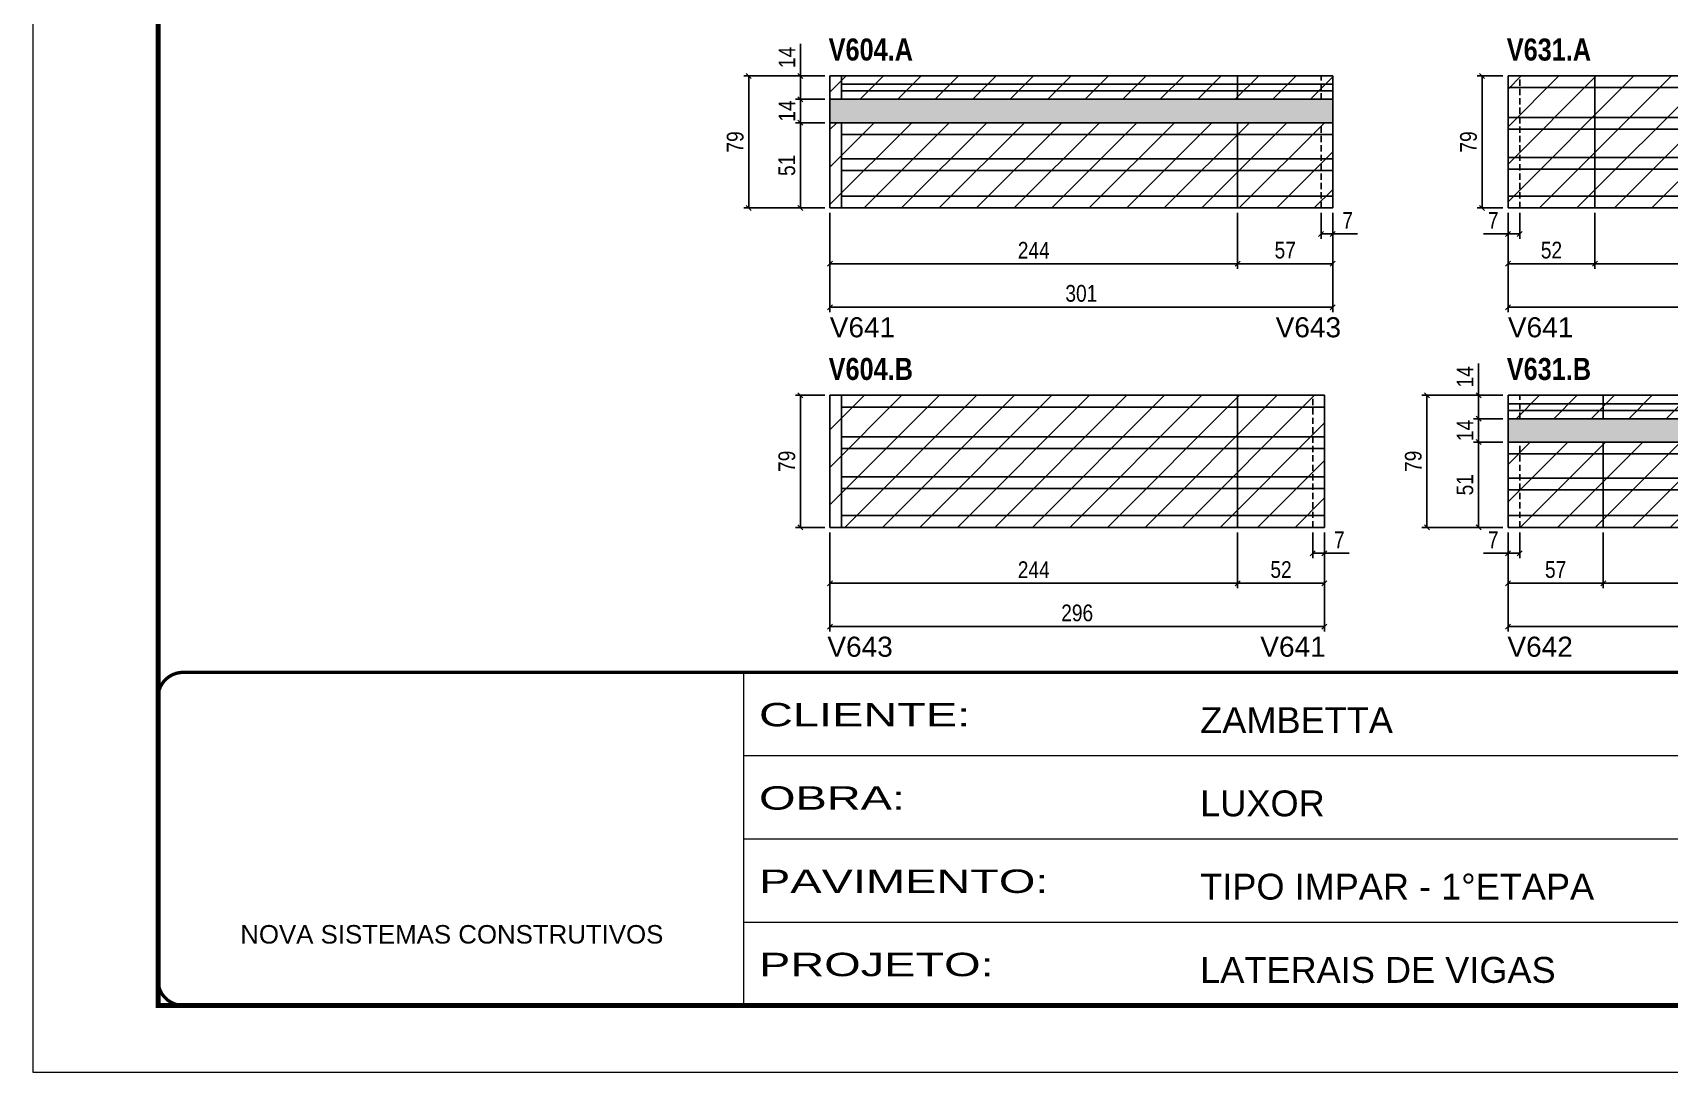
# Model space of a CAD drawing. Extents: x 3309 to 9563, y -2522 to 14608.
# Drawn here: x 4908 to 5887, y 12409 to 13031 of the extents above; entities that cross this region are included whole.
import ezdxf

# ---------------------------------------------------------------- set-up
doc = ezdxf.new("R2010")
doc.units = 0
doc.header["$PDMODE"] = 35
doc.header["$PDSIZE"] = -10
for name, pattern in [('CONTINUO', [0]), ('DASHED', [0.75, 0.5, -0.25]), ('HIDDEN', [0.375, 0.25, -0.125])]:
    doc.linetypes.add(name, pattern=pattern)
for name, color, linetype in [('5', 5, 'Continuous'), ('COTA', 241, 'Continuous'), ('NOMENCLATURA', 7, 'Continuous'), ('Painéis', 200, 'Continuous'), ('SARR_2.2x7', 40, 'Continuous'), ('SARR_EDITAR', 141, 'Continuous')]:
    doc.layers.add(name, color=color, linetype=linetype)
for name, color, linetype, lineweight in [('Folhas', 255, 'Continuous', 9), ('Hachura', 251, 'Continuous', 9), ('SARRAFO DE PRESSAO', 251, 'DASHED', 9)]:
    doc.layers.add(name, color=color, linetype=linetype, lineweight=lineweight)
doc.styles.add('ARIAL', font='arial.ttf')
doc.styles.add('COTA TECNICA', font='techl___.ttf', dxfattribs={"height": 10})
doc.styles.get("Standard").update_dxf_attribs({"font": 'arial.ttf'})
doc.styles.add('TECNICA', font='techb___.ttf', dxfattribs={"height": 10})
doc.styles.add('Tecnologia', font='')
doc.styles.get('Tecnologia').set_extended_font_data('Forgotten Futurist')
doc.dimstyles.new('PAINEL', dxfattribs={"dimtxt": 10, "dimasz": 3, "dimexe": 3, "dimexo": 3, "dimgap": 3, "dimtad": 1, "dimdec": 1, "dimzin": 12, "dimdsep": 46, "dimtxsty": 'COTA TECNICA', "dimblk1": 'OBLIQUE', "dimblk2": 'OBLIQUE', "dimsah": 1, "dimcen": 0.9, "dimclrd": 4, "dimclre": 4, "dimclrt": 240, "dimadec": 1, "dimazin": 3, "dimtfac": 1, "dimtdec": 1, "dimtmove": 0, "dimatfit": 3, "dimfxl": 1, "dimtolj": 1, "dimtzin": 12, "dimarcsym": 0})

# ---------------------------------------------------------------- blocks, each defined once
blk = doc.blocks.new('9999999999')
at = {"color": 30, "linetype": 'CONTINUO'}
for p, q in [((98564.56, 34230.21), (98564.56, 34429.45)), ((98564.56, 34379.64), (99583.98, 34379.64)), ((98564.56, 34329.83), (99487.98, 34329.83)), ((98564.56, 34280.02), (99487.98, 34280.02))]:
    blk.add_line(p, q, dxfattribs=at)
at = {"color": 30, "linetype": 'CONTINUO', "const_width": 2}
blk.add_lwpolyline([(99583.98, 34230.21), (99583.98, 34414.45, 0.414214), (99568.98, 34429.45), (98228.98, 34429.45, 0.414214), (98213.98, 34414.45), (98213.98, 34245.21, 0.414214), (98228.98, 34230.21), (99583.98, 34230.21)], format="xyb", dxfattribs=at)
at = {"layer": 'Folhas'}
blk.add_lwpolyline([(98138.98, 34190.21), (99623.98, 34190.21), (99623.98, 35240.21), (98138.98, 35240.21)], close=True, dxfattribs=at)
at = {"layer": 'Folhas', "color": 30, "const_width": 3}
blk.add_lwpolyline([(98213.98, 34230.21), (99583.98, 34230.21), (99583.98, 35200.21), (98213.98, 35200.21)], close=True, dxfattribs=at)
at = {"color": 7, "linetype": 'Continuous', "ltscale": 5, "style": 'ARIAL'}
for s, height, p in [('ZAMBETTA', 15.483, (98837.68, 34393.13)), ('LUXOR', 15.483, (98837.68, 34343.32)), ('TIPO IMPAR - 1°ETAPA', 15.4829, (98837.68, 34293.51)), ('NOVA SISTEMAS CONSTRUTIVOS', 11.0592, (98263.19, 34267.21)), ('LATERAIS DE VIGAS', 15.4829, (98837.68, 34243.7))]:
    blk.add_text(s, height=height, dxfattribs=at).set_placement(p)
at = {"layer": 'Folhas', "color": 7, "style": 'Tecnologia', "width": 1.5}
for s, p in [('CLIENTE:', (98573.65, 34397.17)), ('OBRA:', (98573.65, 34347.31)), ('PAVIMENTO:', (98573.65, 34297.5)), ('PROJETO:', (98573.65, 34247.69))]:
    blk.add_text(s, height=14, dxfattribs=at).set_placement(p)
blk = doc.blocks.new('_Oblique')
at = {"color": 0, "linetype": 'ByBlock', "lineweight": -2}
blk.add_line((-0.5, -0.5), (0.5, 0.5), dxfattribs=at)
blk = doc.blocks.new('*D68')
at = {"layer": 'COTA', "color": 4, "lineweight": -2, "transparency": 16777216}
for p, q in [((5384.95, 12923.4), (5384.95, 12864.02)), ((5685.95, 12923.4), (5685.95, 12864.02)), ((5384.95, 12867.02), (5685.95, 12867.02))]:
    blk.add_line(p, q, dxfattribs=at)
at = {"layer": 'Defpoints', "color": 0, "transparency": 16777216}
for p in [(5384.95, 12926.4), (5685.95, 12926.4), (5685.95, 12867.02)]:
    blk.add_point(p, dxfattribs=at)
at = {"layer": 'COTA', "color": 4, "lineweight": -2, "transparency": 16777216, "xscale": 3, "yscale": 3, "zscale": 3, "rotation": 180}
blk.add_blockref('_Oblique', (5384.95, 12867.02), dxfattribs=at)
at = {"layer": 'COTA', "color": 4, "lineweight": -2, "transparency": 16777216, "xscale": 3, "yscale": 3, "zscale": 3}
blk.add_blockref('_Oblique', (5685.95, 12867.02), dxfattribs=at)
at = {"layer": 'COTA', "color": 240, "transparency": 16777216, "insert": (5535.45, 12875.24), "char_height": 10, "attachment_point": 5, "style": 'COTA TECNICA'}
blk.add_mtext('\\A1;301', dxfattribs=at)
blk = doc.blocks.new('*D65')
at = {"layer": 'COTA', "color": 4, "lineweight": -2, "transparency": 16777216}
for p, q in [((5381.95, 12977.4), (5364.31, 12977.4)), ((5367.31, 12977.4), (5367.31, 12926.4)), ((5381.95, 12926.4), (5364.31, 12926.4))]:
    blk.add_line(p, q, dxfattribs=at)
at = {"layer": 'Defpoints', "color": 0, "transparency": 16777216}
for p in [(5384.95, 12977.4, 0), (5367.31, 12926.4), (5384.95, 12926.4, 0)]:
    blk.add_point(p, dxfattribs=at)
at = {"layer": 'COTA', "color": 4, "lineweight": -2, "transparency": 16777216, "xscale": 3, "yscale": 3, "zscale": 3}
for p, rotation in [((5367.31, 12977.4), 90), ((5367.31, 12926.4), 270)]:
    blk.add_blockref('_Oblique', p, dxfattribs=dict(at, rotation=rotation))
at = {"layer": 'COTA', "color": 240, "transparency": 16777216, "insert": (5359.2, 12951.9), "char_height": 10, "attachment_point": 5, "rotation": 90, "style": 'COTA TECNICA'}
blk.add_mtext('\\A1;51', dxfattribs=at)
blk = doc.blocks.new('*D66')
at = {"layer": 'COTA', "color": 4, "lineweight": -2, "transparency": 16777216}
for p, q in [((5381.95, 12991.4), (5364.31, 12991.4)), ((5367.31, 12977.4), (5367.31, 12991.4)), ((5381.95, 12977.4), (5364.31, 12977.4))]:
    blk.add_line(p, q, dxfattribs=at)
at = {"layer": 'Defpoints', "color": 0, "transparency": 16777216}
for p in [(5367.31, 12991.4), (5384.95, 12991.4, 0), (5384.95, 12977.4, 0)]:
    blk.add_point(p, dxfattribs=at)
at = {"layer": 'COTA', "color": 4, "lineweight": -2, "transparency": 16777216, "xscale": 3, "yscale": 3, "zscale": 3}
for p, rotation in [((5367.31, 12991.4), 90), ((5367.31, 12977.4), 270)]:
    blk.add_blockref('_Oblique', p, dxfattribs=dict(at, rotation=rotation))
at = {"layer": 'COTA', "color": 240, "transparency": 16777216, "insert": (5359.24, 12984.4), "char_height": 10, "attachment_point": 5, "rotation": 90, "style": 'COTA TECNICA'}
blk.add_mtext('\\A1;14', dxfattribs=at)
blk = doc.blocks.new('*D67')
at = {"layer": 'COTA', "color": 4, "lineweight": -2, "transparency": 16777216}
for p, q in [((5381.95, 13005.4), (5333.4, 13005.4)), ((5336.4, 12926.4), (5336.4, 13005.4)), ((5381.95, 12926.4), (5333.4, 12926.4))]:
    blk.add_line(p, q, dxfattribs=at)
at = {"layer": 'Defpoints', "color": 0, "transparency": 16777216}
for p in [(5336.4, 13005.4), (5384.95, 13005.4, 0), (5384.95, 12926.4, 0)]:
    blk.add_point(p, dxfattribs=at)
at = {"layer": 'COTA', "color": 4, "lineweight": -2, "transparency": 16777216, "xscale": 3, "yscale": 3, "zscale": 3}
for p, rotation in [((5336.4, 13005.4), 90), ((5336.4, 12926.4), 270)]:
    blk.add_blockref('_Oblique', p, dxfattribs=dict(at, rotation=rotation))
at = {"layer": 'COTA', "color": 240, "transparency": 16777216, "insert": (5328.3, 12965.9), "char_height": 10, "attachment_point": 5, "rotation": 90, "style": 'COTA TECNICA'}
blk.add_mtext('\\A1;79', dxfattribs=at)
blk = doc.blocks.new('*D63')
at = {"layer": 'COTA', "color": 4, "lineweight": -2, "transparency": 16777216}
for p, q in [((5367.31, 13005.4), (5367.31, 13024.52)), ((5381.95, 13005.4), (5364.31, 13005.4)), ((5367.31, 12991.4), (5367.31, 13005.4)), ((5381.95, 12991.4), (5364.31, 12991.4))]:
    blk.add_line(p, q, dxfattribs=at)
at = {"layer": 'Defpoints', "color": 0, "transparency": 16777216}
for p in [(5367.31, 13005.4), (5384.95, 13005.4), (5384.95, 12991.4)]:
    blk.add_point(p, dxfattribs=at)
at = {"layer": 'COTA', "color": 4, "lineweight": -2, "transparency": 16777216, "xscale": 3, "yscale": 3, "zscale": 3}
for p, rotation in [((5367.31, 13005.4), 90), ((5367.31, 12991.4), 270)]:
    blk.add_blockref('_Oblique', p, dxfattribs=dict(at, rotation=rotation))
at = {"layer": 'COTA', "color": 240, "transparency": 16777216, "insert": (5359.24, 13016.46), "char_height": 10, "attachment_point": 5, "rotation": 90, "style": 'COTA TECNICA'}
blk.add_mtext('\\A1;14', dxfattribs=at)
blk = doc.blocks.new('*D64')
at = {"layer": 'COTA', "color": 4, "lineweight": -2, "transparency": 16777216}
for p, q in [((5384.95, 12923.4), (5384.95, 12890.01)), ((5628.95, 12923.4), (5628.95, 12890.01)), ((5384.95, 12893.01), (5628.95, 12893.01))]:
    blk.add_line(p, q, dxfattribs=at)
at = {"layer": 'Defpoints', "color": 0, "transparency": 16777216}
for p in [(5384.95, 12926.4), (5628.95, 12926.4), (5628.95, 12893.01)]:
    blk.add_point(p, dxfattribs=at)
at = {"layer": 'COTA', "color": 4, "lineweight": -2, "transparency": 16777216, "xscale": 3, "yscale": 3, "zscale": 3, "rotation": 180}
blk.add_blockref('_Oblique', (5384.95, 12893.01), dxfattribs=at)
at = {"layer": 'COTA', "color": 4, "lineweight": -2, "transparency": 16777216, "xscale": 3, "yscale": 3, "zscale": 3}
blk.add_blockref('_Oblique', (5628.95, 12893.01), dxfattribs=at)
at = {"layer": 'COTA', "color": 240, "transparency": 16777216, "insert": (5506.95, 12901.08), "char_height": 10, "attachment_point": 5, "style": 'COTA TECNICA'}
blk.add_mtext('\\A1;244', dxfattribs=at)
blk = doc.blocks.new('*D62')
at = {"layer": 'COTA', "color": 4, "lineweight": -2, "transparency": 16777216}
for p, q in [((5628.95, 12923.4), (5628.95, 12890.01)), ((5685.95, 12923.4), (5685.95, 12890.01)), ((5628.95, 12893.01), (5685.95, 12893.01))]:
    blk.add_line(p, q, dxfattribs=at)
at = {"layer": 'Defpoints', "color": 0, "transparency": 16777216}
for p in [(5628.95, 12926.4), (5685.95, 12926.4), (5685.95, 12893.01)]:
    blk.add_point(p, dxfattribs=at)
at = {"layer": 'COTA', "color": 4, "lineweight": -2, "transparency": 16777216, "xscale": 3, "yscale": 3, "zscale": 3, "rotation": 180}
blk.add_blockref('_Oblique', (5628.95, 12893.01), dxfattribs=at)
at = {"layer": 'COTA', "color": 4, "lineweight": -2, "transparency": 16777216, "xscale": 3, "yscale": 3, "zscale": 3}
blk.add_blockref('_Oblique', (5685.95, 12893.01), dxfattribs=at)
at = {"layer": 'COTA', "color": 240, "transparency": 16777216, "insert": (5657.45, 12901.12), "char_height": 10, "attachment_point": 5, "style": 'COTA TECNICA'}
blk.add_mtext('\\A1;57', dxfattribs=at)
blk = doc.blocks.new('*D69')
at = {"layer": 'COTA', "color": 4, "lineweight": -2, "transparency": 16777216}
for p, q in [((5678.95, 12923.4), (5678.95, 12907.87)), ((5685.95, 12923.4), (5685.95, 12907.87)), ((5678.95, 12910.87), (5685.95, 12910.87)), ((5685.95, 12910.87), (5700.68, 12910.87))]:
    blk.add_line(p, q, dxfattribs=at)
at = {"layer": 'Defpoints', "color": 0, "transparency": 16777216}
for p in [(5678.95, 12926.4), (5685.95, 12926.4), (5685.95, 12910.87)]:
    blk.add_point(p, dxfattribs=at)
at = {"layer": 'COTA', "color": 4, "lineweight": -2, "transparency": 16777216, "xscale": 3, "yscale": 3, "zscale": 3, "rotation": 180}
blk.add_blockref('_Oblique', (5678.95, 12910.87), dxfattribs=at)
at = {"layer": 'COTA', "color": 4, "lineweight": -2, "transparency": 16777216, "xscale": 3, "yscale": 3, "zscale": 3}
blk.add_blockref('_Oblique', (5685.95, 12910.87), dxfattribs=at)
at = {"layer": 'COTA', "color": 240, "transparency": 16777216, "insert": (5694.82, 12918.95), "char_height": 10, "attachment_point": 5, "style": 'COTA TECNICA'}
blk.add_mtext('\\A1;7', dxfattribs=at)
blk = doc.blocks.new('*D73')
at = {"layer": 'COTA', "color": 4, "lineweight": -2, "transparency": 16777216}
for p, q in [((5384.95, 12732.3), (5384.95, 12672.91)), ((5680.95, 12732.3), (5680.95, 12672.91)), ((5384.95, 12675.91), (5680.95, 12675.91))]:
    blk.add_line(p, q, dxfattribs=at)
at = {"layer": 'Defpoints', "color": 0, "transparency": 16777216}
for p in [(5384.95, 12735.3), (5680.95, 12735.3), (5680.95, 12675.91)]:
    blk.add_point(p, dxfattribs=at)
at = {"layer": 'COTA', "color": 4, "lineweight": -2, "transparency": 16777216, "xscale": 3, "yscale": 3, "zscale": 3, "rotation": 180}
blk.add_blockref('_Oblique', (5384.95, 12675.91), dxfattribs=at)
at = {"layer": 'COTA', "color": 4, "lineweight": -2, "transparency": 16777216, "xscale": 3, "yscale": 3, "zscale": 3}
blk.add_blockref('_Oblique', (5680.95, 12675.91), dxfattribs=at)
at = {"layer": 'COTA', "color": 240, "transparency": 16777216, "insert": (5532.95, 12684.05), "char_height": 10, "attachment_point": 5, "style": 'COTA TECNICA'}
blk.add_mtext('\\A1;296', dxfattribs=at)
blk = doc.blocks.new('*D74')
at = {"layer": 'COTA', "color": 4, "lineweight": -2, "transparency": 16777216}
for p, q in [((5381.95, 12814.3), (5364.31, 12814.3)), ((5367.31, 12814.3), (5367.31, 12735.3)), ((5381.95, 12735.3), (5364.31, 12735.3))]:
    blk.add_line(p, q, dxfattribs=at)
at = {"layer": 'Defpoints', "color": 0, "transparency": 16777216}
for p in [(5384.95, 12814.3, 0), (5367.31, 12735.3), (5384.95, 12735.3, 0)]:
    blk.add_point(p, dxfattribs=at)
at = {"layer": 'COTA', "color": 4, "lineweight": -2, "transparency": 16777216, "xscale": 3, "yscale": 3, "zscale": 3}
for p, rotation in [((5367.31, 12814.3), 90), ((5367.31, 12735.3), 270)]:
    blk.add_blockref('_Oblique', p, dxfattribs=dict(at, rotation=rotation))
at = {"layer": 'COTA', "color": 240, "transparency": 16777216, "insert": (5359.21, 12774.8), "char_height": 10, "attachment_point": 5, "rotation": 90, "style": 'COTA TECNICA'}
blk.add_mtext('\\A1;79', dxfattribs=at)
blk = doc.blocks.new('*D70')
at = {"layer": 'COTA', "color": 4, "lineweight": -2, "transparency": 16777216}
for p, q in [((5384.95, 12732.3), (5384.95, 12698.9)), ((5628.95, 12732.3), (5628.95, 12698.9)), ((5384.95, 12701.9), (5628.95, 12701.9))]:
    blk.add_line(p, q, dxfattribs=at)
at = {"layer": 'Defpoints', "color": 0, "transparency": 16777216}
for p in [(5384.95, 12735.3), (5628.95, 12735.3), (5628.95, 12701.9)]:
    blk.add_point(p, dxfattribs=at)
at = {"layer": 'COTA', "color": 4, "lineweight": -2, "transparency": 16777216, "xscale": 3, "yscale": 3, "zscale": 3, "rotation": 180}
blk.add_blockref('_Oblique', (5384.95, 12701.9), dxfattribs=at)
at = {"layer": 'COTA', "color": 4, "lineweight": -2, "transparency": 16777216, "xscale": 3, "yscale": 3, "zscale": 3}
blk.add_blockref('_Oblique', (5628.95, 12701.9), dxfattribs=at)
at = {"layer": 'COTA', "color": 240, "transparency": 16777216, "insert": (5506.95, 12709.97), "char_height": 10, "attachment_point": 5, "style": 'COTA TECNICA'}
blk.add_mtext('\\A1;244', dxfattribs=at)
blk = doc.blocks.new('*D71')
at = {"layer": 'COTA', "color": 4, "lineweight": -2, "transparency": 16777216}
for p, q in [((5628.95, 12732.3), (5628.95, 12698.9)), ((5680.95, 12732.3), (5680.95, 12698.9)), ((5628.95, 12701.9), (5680.95, 12701.9))]:
    blk.add_line(p, q, dxfattribs=at)
at = {"layer": 'Defpoints', "color": 0, "transparency": 16777216}
for p in [(5628.95, 12735.3), (5680.95, 12735.3), (5680.95, 12701.9)]:
    blk.add_point(p, dxfattribs=at)
at = {"layer": 'COTA', "color": 4, "lineweight": -2, "transparency": 16777216, "xscale": 3, "yscale": 3, "zscale": 3, "rotation": 180}
blk.add_blockref('_Oblique', (5628.95, 12701.9), dxfattribs=at)
at = {"layer": 'COTA', "color": 4, "lineweight": -2, "transparency": 16777216, "xscale": 3, "yscale": 3, "zscale": 3}
blk.add_blockref('_Oblique', (5680.95, 12701.9), dxfattribs=at)
at = {"layer": 'COTA', "color": 240, "transparency": 16777216, "insert": (5654.95, 12710.01), "char_height": 10, "attachment_point": 5, "style": 'COTA TECNICA'}
blk.add_mtext('\\A1;52', dxfattribs=at)
blk = doc.blocks.new('*D72')
at = {"layer": 'COTA', "color": 4, "lineweight": -2, "transparency": 16777216}
for p, q in [((5673.95, 12732.3), (5673.95, 12716.77)), ((5680.95, 12732.3), (5680.95, 12716.77)), ((5673.95, 12719.77), (5680.95, 12719.77)), ((5680.95, 12719.77), (5695.68, 12719.77))]:
    blk.add_line(p, q, dxfattribs=at)
at = {"layer": 'Defpoints', "color": 0, "transparency": 16777216}
for p in [(5673.95, 12735.3), (5680.95, 12735.3), (5680.95, 12719.77)]:
    blk.add_point(p, dxfattribs=at)
at = {"layer": 'COTA', "color": 4, "lineweight": -2, "transparency": 16777216, "xscale": 3, "yscale": 3, "zscale": 3, "rotation": 180}
blk.add_blockref('_Oblique', (5673.95, 12719.77), dxfattribs=at)
at = {"layer": 'COTA', "color": 4, "lineweight": -2, "transparency": 16777216, "xscale": 3, "yscale": 3, "zscale": 3}
blk.add_blockref('_Oblique', (5680.95, 12719.77), dxfattribs=at)
at = {"layer": 'COTA', "color": 240, "transparency": 16777216, "insert": (5689.82, 12727.84), "char_height": 10, "attachment_point": 5, "style": 'COTA TECNICA'}
blk.add_mtext('\\A1;7', dxfattribs=at)
blk = doc.blocks.new('*D152')
at = {"layer": 'COTA', "color": 4, "lineweight": -2, "transparency": 16777216}
for p, q in [((5790.79, 12923.4), (5790.79, 12864.02)), ((6086.79, 12923.4), (6086.79, 12864.02)), ((6086.79, 12867.02), (5790.79, 12867.02))]:
    blk.add_line(p, q, dxfattribs=at)
at = {"layer": 'Defpoints', "color": 0, "transparency": 16777216}
for p in [(5790.79, 12926.4), (6086.79, 12926.4), (5790.79, 12867.02)]:
    blk.add_point(p, dxfattribs=at)
at = {"layer": 'COTA', "color": 4, "lineweight": -2, "transparency": 16777216, "xscale": 3, "yscale": 3, "zscale": 3, "rotation": 180}
blk.add_blockref('_Oblique', (5790.79, 12867.02), dxfattribs=at)
at = {"layer": 'COTA', "color": 4, "lineweight": -2, "transparency": 16777216, "xscale": 3, "yscale": 3, "zscale": 3}
blk.add_blockref('_Oblique', (6086.79, 12867.02), dxfattribs=at)
at = {"layer": 'COTA', "color": 240, "transparency": 16777216, "insert": (5938.79, 12875.15), "char_height": 10, "attachment_point": 5, "style": 'COTA TECNICA'}
blk.add_mtext('\\A1;296', dxfattribs=at)
blk = doc.blocks.new('*D153')
at = {"layer": 'COTA', "color": 4, "lineweight": -2, "transparency": 16777216}
for p, q in [((5842.79, 12923.4), (5842.79, 12890.01)), ((6086.79, 12923.4), (6086.79, 12890.01)), ((6086.79, 12893.01), (5842.79, 12893.01))]:
    blk.add_line(p, q, dxfattribs=at)
at = {"layer": 'Defpoints', "color": 0, "transparency": 16777216}
for p in [(5842.79, 12926.4), (6086.79, 12926.4), (5842.79, 12893.01)]:
    blk.add_point(p, dxfattribs=at)
at = {"layer": 'COTA', "color": 4, "lineweight": -2, "transparency": 16777216, "xscale": 3, "yscale": 3, "zscale": 3, "rotation": 180}
blk.add_blockref('_Oblique', (5842.79, 12893.01), dxfattribs=at)
at = {"layer": 'COTA', "color": 4, "lineweight": -2, "transparency": 16777216, "xscale": 3, "yscale": 3, "zscale": 3}
blk.add_blockref('_Oblique', (6086.79, 12893.01), dxfattribs=at)
at = {"layer": 'COTA', "color": 240, "transparency": 16777216, "insert": (5964.79, 12901.08), "char_height": 10, "attachment_point": 5, "style": 'COTA TECNICA'}
blk.add_mtext('\\A1;244', dxfattribs=at)
blk = doc.blocks.new('*D154')
at = {"layer": 'COTA', "color": 4, "lineweight": -2, "transparency": 16777216}
for p, q in [((5790.79, 12923.4), (5790.79, 12890.01)), ((5842.79, 12923.4), (5842.79, 12890.01)), ((5842.79, 12893.01), (5790.79, 12893.01))]:
    blk.add_line(p, q, dxfattribs=at)
at = {"layer": 'Defpoints', "color": 0, "transparency": 16777216}
for p in [(5790.79, 12926.4), (5842.79, 12926.4), (5790.79, 12893.01)]:
    blk.add_point(p, dxfattribs=at)
at = {"layer": 'COTA', "color": 4, "lineweight": -2, "transparency": 16777216, "xscale": 3, "yscale": 3, "zscale": 3, "rotation": 180}
blk.add_blockref('_Oblique', (5790.79, 12893.01), dxfattribs=at)
at = {"layer": 'COTA', "color": 4, "lineweight": -2, "transparency": 16777216, "xscale": 3, "yscale": 3, "zscale": 3}
blk.add_blockref('_Oblique', (5842.79, 12893.01), dxfattribs=at)
at = {"layer": 'COTA', "color": 240, "transparency": 16777216, "insert": (5816.79, 12901.12), "char_height": 10, "attachment_point": 5, "style": 'COTA TECNICA'}
blk.add_mtext('\\A1;52', dxfattribs=at)
blk = doc.blocks.new('*D155')
at = {"layer": 'COTA', "color": 4, "lineweight": -2, "transparency": 16777216}
for p, q in [((5790.79, 12923.4), (5790.79, 12907.87)), ((5797.79, 12923.4), (5797.79, 12907.87)), ((5790.79, 12910.87), (5776.06, 12910.87)), ((5797.79, 12910.87), (5790.79, 12910.87))]:
    blk.add_line(p, q, dxfattribs=at)
at = {"layer": 'Defpoints', "color": 0, "transparency": 16777216}
for p in [(5790.79, 12926.4), (5797.79, 12926.4), (5790.79, 12910.87)]:
    blk.add_point(p, dxfattribs=at)
at = {"layer": 'COTA', "color": 4, "lineweight": -2, "transparency": 16777216, "xscale": 3, "yscale": 3, "zscale": 3, "rotation": 180}
blk.add_blockref('_Oblique', (5790.79, 12910.87), dxfattribs=at)
at = {"layer": 'COTA', "color": 4, "lineweight": -2, "transparency": 16777216, "xscale": 3, "yscale": 3, "zscale": 3}
blk.add_blockref('_Oblique', (5797.79, 12910.87), dxfattribs=at)
at = {"layer": 'COTA', "color": 240, "transparency": 16777216, "insert": (5781.92, 12918.95), "char_height": 10, "attachment_point": 5, "style": 'COTA TECNICA'}
blk.add_mtext('\\A1;7', dxfattribs=at)
blk = doc.blocks.new('*D156')
at = {"layer": 'COTA', "color": 4, "lineweight": -2, "transparency": 16777216}
for p, q in [((5787.79, 13005.4), (5772.28, 13005.4)), ((5775.28, 12926.4), (5775.28, 13005.4)), ((5787.79, 12926.4), (5772.28, 12926.4))]:
    blk.add_line(p, q, dxfattribs=at)
at = {"layer": 'Defpoints', "color": 0, "transparency": 16777216}
for p in [(5775.28, 13005.4), (5790.79, 13005.4), (5790.79, 12926.4)]:
    blk.add_point(p, dxfattribs=at)
at = {"layer": 'COTA', "color": 4, "lineweight": -2, "transparency": 16777216, "xscale": 3, "yscale": 3, "zscale": 3}
for p, rotation in [((5775.28, 13005.4), 90), ((5775.28, 12926.4), 270)]:
    blk.add_blockref('_Oblique', p, dxfattribs=dict(at, rotation=rotation))
at = {"layer": 'COTA', "color": 240, "transparency": 16777216, "insert": (5767.17, 12965.9), "char_height": 10, "attachment_point": 5, "rotation": 90, "style": 'COTA TECNICA'}
blk.add_mtext('\\A1;79', dxfattribs=at)
blk = doc.blocks.new('*D160')
at = {"layer": 'COTA', "color": 4, "lineweight": -2, "transparency": 16777216}
for p, q in [((5790.79, 12732.3), (5790.79, 12672.91)), ((6091.79, 12732.3), (6091.79, 12672.91)), ((6091.79, 12675.91), (5790.79, 12675.91))]:
    blk.add_line(p, q, dxfattribs=at)
at = {"layer": 'Defpoints', "color": 0, "transparency": 16777216}
for p in [(5790.79, 12735.3), (6091.79, 12735.3), (5790.79, 12675.91)]:
    blk.add_point(p, dxfattribs=at)
at = {"layer": 'COTA', "color": 4, "lineweight": -2, "transparency": 16777216, "xscale": 3, "yscale": 3, "zscale": 3, "rotation": 180}
blk.add_blockref('_Oblique', (5790.79, 12675.91), dxfattribs=at)
at = {"layer": 'COTA', "color": 4, "lineweight": -2, "transparency": 16777216, "xscale": 3, "yscale": 3, "zscale": 3}
blk.add_blockref('_Oblique', (6091.79, 12675.91), dxfattribs=at)
at = {"layer": 'COTA', "color": 240, "transparency": 16777216, "insert": (5941.29, 12684.13), "char_height": 10, "attachment_point": 5, "style": 'COTA TECNICA'}
blk.add_mtext('\\A1;301', dxfattribs=at)
blk = doc.blocks.new('*D157')
at = {"layer": 'COTA', "color": 4, "lineweight": -2, "transparency": 16777216}
for p, q in [((5847.79, 12732.3), (5847.79, 12698.9)), ((6091.79, 12732.3), (6091.79, 12698.9)), ((6091.79, 12701.9), (5847.79, 12701.9))]:
    blk.add_line(p, q, dxfattribs=at)
at = {"layer": 'Defpoints', "color": 0, "transparency": 16777216}
for p in [(5847.79, 12735.3), (6091.79, 12735.3), (5847.79, 12701.9)]:
    blk.add_point(p, dxfattribs=at)
at = {"layer": 'COTA', "color": 4, "lineweight": -2, "transparency": 16777216, "xscale": 3, "yscale": 3, "zscale": 3, "rotation": 180}
blk.add_blockref('_Oblique', (5847.79, 12701.9), dxfattribs=at)
at = {"layer": 'COTA', "color": 4, "lineweight": -2, "transparency": 16777216, "xscale": 3, "yscale": 3, "zscale": 3}
blk.add_blockref('_Oblique', (6091.79, 12701.9), dxfattribs=at)
at = {"layer": 'COTA', "color": 240, "transparency": 16777216, "insert": (5969.79, 12709.97), "char_height": 10, "attachment_point": 5, "style": 'COTA TECNICA'}
blk.add_mtext('\\A1;244', dxfattribs=at)
blk = doc.blocks.new('*D158')
at = {"layer": 'COTA', "color": 4, "lineweight": -2, "transparency": 16777216}
for p, q in [((5790.79, 12732.3), (5790.79, 12698.9)), ((5847.79, 12732.3), (5847.79, 12698.9)), ((5847.79, 12701.9), (5790.79, 12701.9))]:
    blk.add_line(p, q, dxfattribs=at)
at = {"layer": 'Defpoints', "color": 0, "transparency": 16777216}
for p in [(5790.79, 12735.3), (5847.79, 12735.3), (5790.79, 12701.9)]:
    blk.add_point(p, dxfattribs=at)
at = {"layer": 'COTA', "color": 4, "lineweight": -2, "transparency": 16777216, "xscale": 3, "yscale": 3, "zscale": 3, "rotation": 180}
blk.add_blockref('_Oblique', (5790.79, 12701.9), dxfattribs=at)
at = {"layer": 'COTA', "color": 4, "lineweight": -2, "transparency": 16777216, "xscale": 3, "yscale": 3, "zscale": 3}
blk.add_blockref('_Oblique', (5847.79, 12701.9), dxfattribs=at)
at = {"layer": 'COTA', "color": 240, "transparency": 16777216, "insert": (5819.29, 12710.01), "char_height": 10, "attachment_point": 5, "style": 'COTA TECNICA'}
blk.add_mtext('\\A1;57', dxfattribs=at)
blk = doc.blocks.new('*D159')
at = {"layer": 'COTA', "color": 4, "lineweight": -2, "transparency": 16777216}
for p, q in [((5790.79, 12732.3), (5790.79, 12716.77)), ((5797.79, 12732.3), (5797.79, 12716.77)), ((5790.79, 12719.77), (5776.06, 12719.77)), ((5797.79, 12719.77), (5790.79, 12719.77))]:
    blk.add_line(p, q, dxfattribs=at)
at = {"layer": 'Defpoints', "color": 0, "transparency": 16777216}
for p in [(5790.79, 12735.3), (5797.79, 12735.3), (5790.79, 12719.77)]:
    blk.add_point(p, dxfattribs=at)
at = {"layer": 'COTA', "color": 4, "lineweight": -2, "transparency": 16777216, "xscale": 3, "yscale": 3, "zscale": 3, "rotation": 180}
blk.add_blockref('_Oblique', (5790.79, 12719.77), dxfattribs=at)
at = {"layer": 'COTA', "color": 4, "lineweight": -2, "transparency": 16777216, "xscale": 3, "yscale": 3, "zscale": 3}
blk.add_blockref('_Oblique', (5797.79, 12719.77), dxfattribs=at)
at = {"layer": 'COTA', "color": 240, "transparency": 16777216, "insert": (5781.92, 12727.84), "char_height": 10, "attachment_point": 5, "style": 'COTA TECNICA'}
blk.add_mtext('\\A1;7', dxfattribs=at)
blk = doc.blocks.new('*D161')
at = {"layer": 'COTA', "color": 4, "lineweight": -2, "transparency": 16777216}
for p, q in [((5787.79, 12786.3), (5770.15, 12786.3)), ((5773.15, 12786.3), (5773.15, 12735.3)), ((5787.79, 12735.3), (5770.15, 12735.3))]:
    blk.add_line(p, q, dxfattribs=at)
at = {"layer": 'Defpoints', "color": 0, "transparency": 16777216}
for p in [(5790.79, 12786.3, 0), (5773.15, 12735.3), (5790.79, 12735.3, 0)]:
    blk.add_point(p, dxfattribs=at)
at = {"layer": 'COTA', "color": 4, "lineweight": -2, "transparency": 16777216, "xscale": 3, "yscale": 3, "zscale": 3}
for p, rotation in [((5773.15, 12786.3), 90), ((5773.15, 12735.3), 270)]:
    blk.add_blockref('_Oblique', p, dxfattribs=dict(at, rotation=rotation))
at = {"layer": 'COTA', "color": 240, "transparency": 16777216, "insert": (5765.04, 12760.8), "char_height": 10, "attachment_point": 5, "rotation": 90, "style": 'COTA TECNICA'}
blk.add_mtext('\\A1;51', dxfattribs=at)
blk = doc.blocks.new('*D162')
at = {"layer": 'COTA', "color": 4, "lineweight": -2, "transparency": 16777216}
for p, q in [((5787.79, 12800.3), (5770.15, 12800.3)), ((5773.15, 12786.3), (5773.15, 12800.3)), ((5787.79, 12786.3), (5770.15, 12786.3))]:
    blk.add_line(p, q, dxfattribs=at)
at = {"layer": 'Defpoints', "color": 0, "transparency": 16777216}
for p in [(5773.15, 12800.3), (5790.79, 12800.3, 0), (5790.79, 12786.3, 0)]:
    blk.add_point(p, dxfattribs=at)
at = {"layer": 'COTA', "color": 4, "lineweight": -2, "transparency": 16777216, "xscale": 3, "yscale": 3, "zscale": 3}
for p, rotation in [((5773.15, 12800.3), 90), ((5773.15, 12786.3), 270)]:
    blk.add_blockref('_Oblique', p, dxfattribs=dict(at, rotation=rotation))
at = {"layer": 'COTA', "color": 240, "transparency": 16777216, "insert": (5765.08, 12793.3), "char_height": 10, "attachment_point": 5, "rotation": 90, "style": 'COTA TECNICA'}
blk.add_mtext('\\A1;14', dxfattribs=at)
blk = doc.blocks.new('*D163')
at = {"layer": 'COTA', "color": 4, "lineweight": -2, "transparency": 16777216}
for p, q in [((5787.79, 12814.3), (5739.24, 12814.3)), ((5742.24, 12735.3), (5742.24, 12814.3)), ((5787.79, 12735.3), (5739.24, 12735.3))]:
    blk.add_line(p, q, dxfattribs=at)
at = {"layer": 'Defpoints', "color": 0, "transparency": 16777216}
for p in [(5742.24, 12814.3), (5790.79, 12814.3, 0), (5790.79, 12735.3, 0)]:
    blk.add_point(p, dxfattribs=at)
at = {"layer": 'COTA', "color": 4, "lineweight": -2, "transparency": 16777216, "xscale": 3, "yscale": 3, "zscale": 3}
for p, rotation in [((5742.24, 12814.3), 90), ((5742.24, 12735.3), 270)]:
    blk.add_blockref('_Oblique', p, dxfattribs=dict(at, rotation=rotation))
at = {"layer": 'COTA', "color": 240, "transparency": 16777216, "insert": (5734.14, 12774.8), "char_height": 10, "attachment_point": 5, "rotation": 90, "style": 'COTA TECNICA'}
blk.add_mtext('\\A1;79', dxfattribs=at)
blk = doc.blocks.new('*D164')
at = {"layer": 'COTA', "color": 4, "lineweight": -2, "transparency": 16777216}
for p, q in [((5773.15, 12814.3), (5773.15, 12833.41)), ((5787.79, 12814.3), (5770.15, 12814.3)), ((5773.15, 12800.3), (5773.15, 12814.3)), ((5787.79, 12800.3), (5770.15, 12800.3))]:
    blk.add_line(p, q, dxfattribs=at)
at = {"layer": 'Defpoints', "color": 0, "transparency": 16777216}
for p in [(5773.15, 12814.3), (5790.79, 12814.3), (5790.79, 12800.3)]:
    blk.add_point(p, dxfattribs=at)
at = {"layer": 'COTA', "color": 4, "lineweight": -2, "transparency": 16777216, "xscale": 3, "yscale": 3, "zscale": 3}
for p, rotation in [((5773.15, 12814.3), 90), ((5773.15, 12800.3), 270)]:
    blk.add_blockref('_Oblique', p, dxfattribs=dict(at, rotation=rotation))
at = {"layer": 'COTA', "color": 240, "transparency": 16777216, "insert": (5765.08, 12825.36), "char_height": 10, "attachment_point": 5, "rotation": 90, "style": 'COTA TECNICA'}
blk.add_mtext('\\A1;14', dxfattribs=at)

msp = doc.modelspace()

# ---------------------------------------------------------------- hatches: boundary and pattern name
at = {"layer": 'COTA'}
h = msp.add_hatch(dxfattribs=at)
h.set_pattern_fill('AR-CONC', color=256, scale=0.03)
h.set_pattern_definition([(50, (-15.168, 102.7414), (5.46554, -0.4781726), [0.5715, -6.2865]), (355, (-15.168, 102.7414), (-1.0573026, 5.7317054), [0.4572, -5.0292175]), (100.451445, (-14.7125, 102.7015), (4.4082374, 5.2535326), [0.4857003, -5.3427073]), (46.1842, (-15.168, 104.2654), (8.1323712, -1.2612698), [0.85725, -9.42975]), (96.63556, (-14.49, 104.16), (7.122124, 7.4227837), [0.7285507, -8.014068]), (351.18415, (-15.168, 104.265), (7.122124, 7.4227837), [0.685799, -7.543792]), (21, (-14.406, 103.8844), (4.5484317, -3.067956), [0.5715, -6.2865]), (326, (-14.406, 103.8844), (1.8540609, 5.525639), [0.4572, -5.0292]), (71.451445, (-14.027, 103.6287), (6.4024926, 2.457683), [0.4857003, -5.3426981]), (37.5, (-15.168, 102.7414), (0.0926581, 2.53665117), [0, -4.96824, 0, -5.1054, 0, -5.04825]), (7.5, (-15.168, 102.7414), (2.0045899, 3.00541724), [0, -2.91084, 0, -4.85394, 0, -1.92405]), (327.5, (-16.8673, 102.7414), (4.06771786, -0.17186232), [0, -1.905, 0, -5.9436, 0, -7.8867]), (317.5, (-17.6293, 102.7414), (4.4438754, 0.7627947), [0, -2.4765, 0, -3.94716, 0, -5.6007])])
h.paths.add_polyline_path([(5685.95, 12977.4), (5685.95, 12991.4), (5384.95, 12991.4), (5384.95, 12977.4)])
h = msp.add_hatch(dxfattribs=at)
h.set_pattern_fill('AR-CONC', color=256, scale=0.03)
h.set_pattern_definition([(50, (386.6687, -88.363), (5.46554, -0.4781726), [0.5715, -6.2865]), (355, (386.6687, -88.363), (-1.0573026, 5.7317054), [0.4572, -5.0292175]), (100.451445, (387.124, -88.403), (4.4082374, 5.2535326), [0.4857003, -5.3427073]), (46.1842, (386.669, -86.839), (8.1323712, -1.2612698), [0.85725, -9.42975]), (96.63556, (387.346, -86.944), (7.122124, 7.4227837), [0.7285507, -8.014068]), (351.18415, (386.669, -86.839), (7.122124, 7.4227837), [0.685799, -7.543792]), (21, (387.4307, -87.22), (4.5484317, -3.067956), [0.5715, -6.2865]), (326, (387.4307, -87.22), (1.8540609, 5.525639), [0.4572, -5.0292]), (71.451445, (387.8097, -87.476), (6.4024926, 2.457683), [0.4857003, -5.3426981]), (37.5, (386.6687, -88.3632), (0.0926581, 2.53665117), [0, -4.96824, 0, -5.1054, 0, -5.04825]), (7.5, (386.6687, -88.3632), (2.0045899, 3.00541724), [0, -2.91084, 0, -4.85394, 0, -1.92405]), (327.5, (384.9694, -88.3632), (4.06771786, -0.17186232), [0, -1.905, 0, -5.9436, 0, -7.8867]), (317.5, (384.2074, -88.363), (4.4438754, 0.7627947), [0, -2.4765, 0, -3.94716, 0, -5.6007])])
h.paths.add_polyline_path([(6091.79, 12786.3), (6091.79, 12800.3), (5790.79, 12800.3), (5790.79, 12786.3)])
at = {"layer": 'Hachura', "linetype": 'ByBlock'}
h = msp.add_hatch(dxfattribs=at)
h.set_pattern_fill('ANSI31', color=256, scale=5)
h.paths.add_polyline_path([(5628.95, 13005.4), (5384.95, 13005.4), (5384.95, 12991.4), (5628.95, 12991.4)])
h.paths.add_polyline_path([(5628.95, 12977.4), (5384.95, 12977.4), (5384.95, 12926.4), (5628.95, 12926.4)])
h.paths.add_polyline_path([(5685.95, 12977.4), (5628.95, 12977.4), (5628.95, 12926.4), (5685.95, 12926.4)])
h.paths.add_polyline_path([(5685.95, 13005.4), (5628.95, 13005.4), (5628.95, 12991.4), (5685.95, 12991.4)])
h.paths.add_polyline_path([(5842.79, 13005.4), (5790.79, 13005.4), (5790.79, 12926.4), (5842.79, 12926.4)])
h.paths.add_polyline_path([(6086.79, 13005.4), (5842.79, 13005.4), (5842.79, 12926.4), (6086.79, 12926.4)])
h.paths.add_polyline_path([(6091.79, 12814.3), (5847.79, 12814.3), (5847.79, 12800.3), (6091.79, 12800.3)])
h.paths.add_polyline_path([(5847.79, 12814.3), (5790.79, 12814.3), (5790.79, 12800.3), (5847.79, 12800.3)])
h.paths.add_polyline_path([(5680.95, 12814.3), (5628.95, 12814.3), (5628.95, 12735.3), (5680.95, 12735.3)])
h.paths.add_polyline_path([(5628.95, 12814.3), (5384.95, 12814.3), (5384.95, 12735.3), (5628.95, 12735.3)])
h.paths.add_polyline_path([(5847.79, 12786.3), (5790.79, 12786.3), (5790.79, 12735.3), (5847.79, 12735.3)])
h.paths.add_polyline_path([(6091.79, 12786.3), (5847.79, 12786.3), (5847.79, 12735.3), (6091.79, 12735.3)])

# ---------------------------------------------------------------- linework, layer by layer
at = {"layer": 'COTA'}
for p, q in [((5384.95, 12977.4), (5384.95, 12991.4)), ((5685.95, 12977.4), (5685.95, 12991.4)), ((5790.79, 12786.3), (5790.79, 12800.3))]:
    msp.add_line(p, q, dxfattribs=at)
at = {"layer": 'Painéis', "linetype": 'ByBlock'}
for p, q in [((5384.95, 13005.4), (5685.95, 13005.4)), ((5384.95, 12991.4), (5384.95, 13005.4)), ((5628.95, 12991.4), (5628.95, 13005.4)), ((5685.95, 12991.4), (5685.95, 13005.4)), ((5790.79, 12926.4), (5790.79, 13005.4)), ((5790.79, 13005.4), (6086.79, 13005.4)), ((5842.79, 13005.4), (5842.79, 12926.4)), ((5384.95, 12991.4), (5685.95, 12991.4)), ((5685.95, 12977.4), (5384.95, 12977.4)), ((5384.95, 12977.4), (5384.95, 12926.4)), ((5628.95, 12977.4), (5628.95, 12926.4)), ((5685.95, 12926.4), (5685.95, 12977.4)), ((5384.95, 12926.4), (5685.95, 12926.4)), ((6086.79, 12926.4), (5790.79, 12926.4)), ((5680.95, 12814.3), (5384.95, 12814.3)), ((5384.95, 12814.3), (5384.95, 12735.3)), ((5628.95, 12814.3), (5628.95, 12735.3)), ((5680.95, 12735.3), (5680.95, 12814.3)), ((6091.79, 12814.3), (5790.79, 12814.3)), ((5790.79, 12800.3), (5790.79, 12814.3)), ((5847.79, 12800.3), (5847.79, 12814.3)), ((6091.79, 12800.3), (5790.79, 12800.3)), ((5790.79, 12735.3), (5790.79, 12786.3)), ((5790.79, 12786.3), (6091.79, 12786.3)), ((5847.79, 12786.3), (5847.79, 12735.3)), ((5384.95, 12735.3), (5680.95, 12735.3)), ((6091.79, 12735.3), (5790.79, 12735.3))]:
    msp.add_line(p, q, dxfattribs=at)
at = {"layer": 'SARR_2.2x7', "linetype": 'Continuous'}
for p, q in [((5391.95, 12991.4), (5391.95, 13005.4)), ((6079.79, 12998.4), (5790.79, 12998.4)), ((6079.79, 12980.55), (5790.79, 12980.55)), ((5391.95, 12926.4), (5391.95, 12977.4)), ((5391.95, 12970.4), (5628.95, 12970.4)), ((5628.95, 12970.4), (5685.95, 12970.4)), ((6079.79, 12973.55), (5790.79, 12973.55)), ((5391.95, 12955.84), (5628.95, 12955.84)), ((5391.95, 12948.84), (5628.95, 12948.84)), ((5628.95, 12955.84), (5685.95, 12955.84)), ((5628.95, 12948.84), (5685.95, 12948.84)), ((6079.79, 12956.55), (5790.79, 12956.55)), ((6079.79, 12949.55), (5790.79, 12949.55)), ((5391.95, 12933.4), (5628.95, 12933.4)), ((5628.95, 12933.4), (5685.95, 12933.4)), ((6079.79, 12933.4), (5790.79, 12933.4)), ((5391.95, 12735.3), (5391.95, 12814.3)), ((5391.95, 12807.3), (5680.95, 12807.3)), ((5391.95, 12789.44), (5680.95, 12789.44)), ((5391.95, 12782.44), (5680.95, 12782.44)), ((5847.79, 12779.3), (5790.79, 12779.3)), ((6084.79, 12779.3), (5847.79, 12779.3)), ((5391.95, 12765.45), (5680.95, 12765.45)), ((5847.79, 12764.74), (5790.79, 12764.74)), ((6084.79, 12764.74), (5847.79, 12764.74)), ((5391.95, 12758.45), (5680.95, 12758.45)), ((5847.79, 12757.74), (5790.79, 12757.74)), ((6084.79, 12757.74), (5847.79, 12757.74)), ((5391.95, 12742.3), (5680.95, 12742.3)), ((5847.79, 12742.3), (5790.79, 12742.3)), ((6084.79, 12742.3), (5847.79, 12742.3))]:
    msp.add_line(p, q, dxfattribs=at)
at = {"layer": 'SARR_2.2x7', "linetype": 'HIDDEN', "ltscale": 15}
for p, q in [((5678.95, 12991.4), (5678.95, 13005.4)), ((5797.79, 12926.4), (5797.79, 13005.4)), ((5678.95, 12926.4), (5678.95, 12977.4)), ((5673.95, 12735.3), (5673.95, 12814.3)), ((5797.79, 12800.3), (5797.79, 12814.3)), ((5797.79, 12735.3), (5797.79, 12786.3))]:
    msp.add_line(p, q, dxfattribs=at)
at = {"layer": 'SARR_EDITAR', "linetype": 'Continuous'}
for p, q in [((5391.95, 13000.4), (5628.95, 13000.4)), ((5628.95, 13000.4), (5685.95, 13000.4)), ((5391.95, 12996.4), (5628.95, 12996.4)), ((5628.95, 12996.4), (5685.95, 12996.4)), ((5847.79, 12809.3), (5790.79, 12809.3)), ((5847.79, 12805.3), (5790.79, 12805.3)), ((6084.79, 12809.3), (5847.79, 12809.3)), ((6084.79, 12805.3), (5847.79, 12805.3))]:
    msp.add_line(p, q, dxfattribs=at)

# ---------------------------------------------------------------- block references
at = {"layer": 'SARRAFO DE PRESSAO', "color": 6, "linetype": 'ByBlock'}
msp.add_blockref('9999999999', (-93231.11, -21780.92), dxfattribs=at)

# ---------------------------------------------------------------- texts
at = {"layer": '5', "linetype": 'Continuous'}
for s, rotation, p in [('V641', 359.99996, (5384.89, 12849.01)), ('V643', 359.99996, (5651.73, 12849.01)), ('V641', 359.99996, (5790.72, 12849.01)), ('V643', 0.00004, (5383.44, 12657.9)), ('V641', 0.00004, (5642.55, 12657.9)), ('V642', 0.00004, (5790.45, 12657.9))]:
    msp.add_text(s, height=12, rotation=rotation, dxfattribs=at).set_placement(p)
at = {"layer": 'NOMENCLATURA', "style": 'TECNICA'}
for s, p in [('V604.A', (5384.23, 13014.59)), ('V631.A', (5790.07, 13014.59)), ('V604.B', (5384.23, 12823.48)), ('V631.B', (5790.07, 12823.48))]:
    msp.add_text(s, height=13.2, dxfattribs=at).set_placement(p)

# ---------------------------------------------------------------- dimensions: what is measured, and where the dimension line sits
at = {"layer": 'COTA'}
for base, p1, p2, angle, picture, middle in [((5367.31, 13005.4), (5384.95, 12991.4), (5384.95, 13005.4), 90, '*D63', (5359.24, 13016.46)), ((5336.4, 13005.4, 0), (5384.95, 12926.4), (5384.95, 13005.4), 90, '*D67', (5328.3, 12965.9, 0)), ((5775.28, 13005.4), (5790.79, 12926.4), (5790.79, 13005.4), 90, '*D156', (5767.17, 12965.9)), ((5367.31, 12926.4, 0), (5384.95, 12977.4), (5384.95, 12926.4), 90, '*D65', (5359.2, 12951.9, 0)), ((5685.95, 12867.02), (5384.95, 12926.4), (5685.95, 12926.4), 180, '*D68', (5535.45, 12875.24)), ((5790.79, 12910.87), (5797.79, 12926.4), (5790.79, 12926.4), 180, '*D155', (5781.92, 12918.95)), ((5842.79, 12893.01), (6086.79, 12926.4), (5842.79, 12926.4), 180, '*D153', (5964.79, 12901.08)), ((5773.15, 12814.3), (5790.79, 12800.3), (5790.79, 12814.3), 90, '*D164', (5765.08, 12825.36)), ((5367.31, 12735.3, 0), (5384.95, 12814.3), (5384.95, 12735.3), 90, '*D74', (5359.21, 12774.8, 0)), ((5742.24, 12814.3, 0), (5790.79, 12735.3), (5790.79, 12814.3), 90, '*D163', (5734.14, 12774.8, 0)), ((5773.15, 12735.3, 0), (5790.79, 12786.3), (5790.79, 12735.3), 90, '*D161', (5765.04, 12760.8, 0)), ((5680.95, 12675.91), (5384.95, 12735.3), (5680.95, 12735.3), 180, '*D73', (5532.95, 12684.05)), ((5790.79, 12719.77), (5797.79, 12735.3), (5790.79, 12735.3), 180, '*D159', (5781.92, 12727.84)), ((5790.79, 12675.91), (6091.79, 12735.3), (5790.79, 12735.3), 0, '*D160', (5941.29, 12684.13)), ((5847.79, 12701.9), (6091.79, 12735.3), (5847.79, 12735.3), 180, '*D157', (5969.79, 12709.97))]:
    dim = msp.add_linear_dim(base=base, p1=p1, p2=p2, angle=angle, dimstyle='PAINEL', dxfattribs=at)
    dim.commit()
    dim.dimension.update_dxf_attribs({"geometry": picture, "text_midpoint": middle})
for base, p1, p2, picture, middle in [((5367.31, 12991.4, 0), (5384.95, 12977.4), (5384.95, 12991.4), '*D66', (5367.31, 12984.4, 0)), ((5773.15, 12800.3, 0), (5790.79, 12786.3), (5790.79, 12800.3), '*D162', (5773.15, 12793.3, 0))]:
    dim = msp.add_linear_dim(base=base, p1=p1, p2=p2, angle=90, dimstyle='PAINEL', dxfattribs=at)
    dim.commit()
    dim.dimension.update_dxf_attribs({"geometry": picture, "text_midpoint": middle, "dimtype": 160})
for base, p1, p2, picture, middle in [((5628.95, 12893.01), (5384.95, 12926.4), (5628.95, 12926.4), '*D64', (5506.95, 12901.08)), ((5685.95, 12910.87), (5678.95, 12926.4), (5685.95, 12926.4), '*D69', (5694.82, 12918.95)), ((5790.79, 12867.02), (6086.79, 12926.4), (5790.79, 12926.4), '*D152', (5938.79, 12875.15)), ((5628.95, 12701.9), (5384.95, 12735.3), (5628.95, 12735.3), '*D70', (5506.95, 12709.97)), ((5680.95, 12719.77), (5673.95, 12735.3), (5680.95, 12735.3), '*D72', (5689.82, 12727.84))]:
    dim = msp.add_linear_dim(base=base, p1=p1, p2=p2, dimstyle='PAINEL', dxfattribs=at)
    dim.commit()
    dim.dimension.update_dxf_attribs({"geometry": picture, "text_midpoint": middle})
for base, p1, p2, picture, middle in [((5685.95, 12893.01), (5628.95, 12926.4), (5685.95, 12926.4), '*D62', (5657.45, 12901.12)), ((5680.95, 12701.9), (5628.95, 12735.3), (5680.95, 12735.3), '*D71', (5654.95, 12710.01))]:
    dim = msp.add_linear_dim(base=base, p1=p1, p2=p2, dimstyle='PAINEL', override={"dimtmove": 1}, dxfattribs=at)
    dim.commit()
    dim.dimension.update_dxf_attribs({"geometry": picture, "text_midpoint": middle})
for base, p1, p2, picture, middle in [((5790.79, 12893.01), (5842.79, 12926.4), (5790.79, 12926.4), '*D154', (5816.79, 12901.12)), ((5790.79, 12701.9), (5847.79, 12735.3), (5790.79, 12735.3), '*D158', (5819.29, 12710.01))]:
    dim = msp.add_linear_dim(base=base, p1=p1, p2=p2, angle=180, dimstyle='PAINEL', override={"dimtmove": 1}, dxfattribs=at)
    dim.commit()
    dim.dimension.update_dxf_attribs({"geometry": picture, "text_midpoint": middle})

doc.saveas('drawing.dxf')
